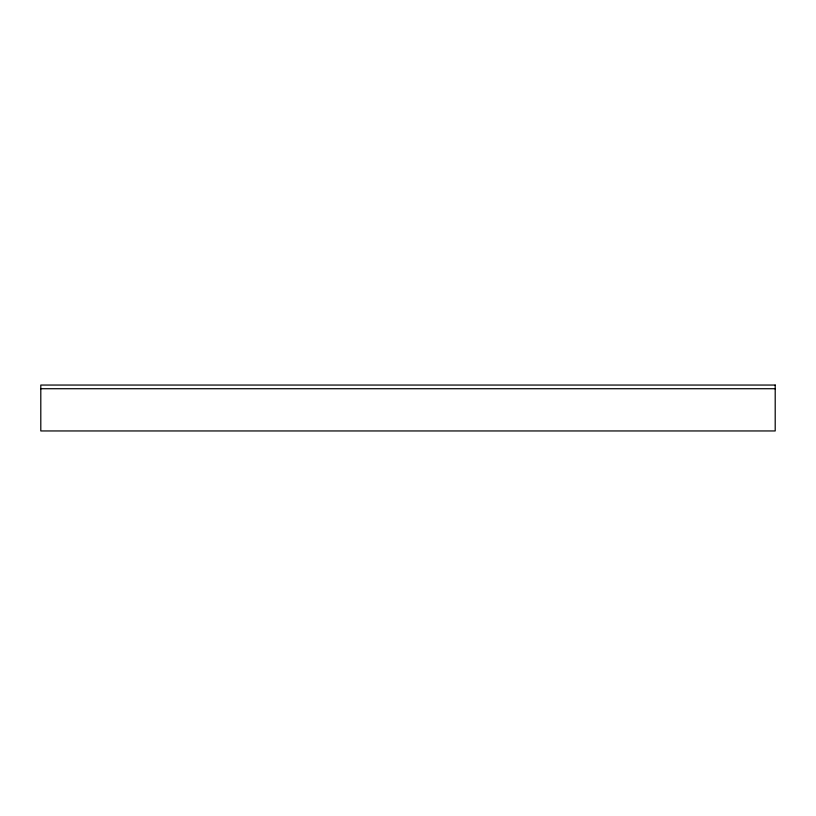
<?xml version="1.0" encoding="UTF-8"?>
<svg xmlns="http://www.w3.org/2000/svg" width="816" height="816" viewBox="0 0 816 816"><rect width="100%" height="100%" fill="white"/><g stroke="black" fill="none" stroke-linecap="round" stroke-linejoin="round"><path stroke-width="1.22" d="M40.8 388.722L775.2 388.722M775.2 385.05L40.8 385.05L40.8 430.95L775.2 430.95L775.2 385.05"/></g></svg>
